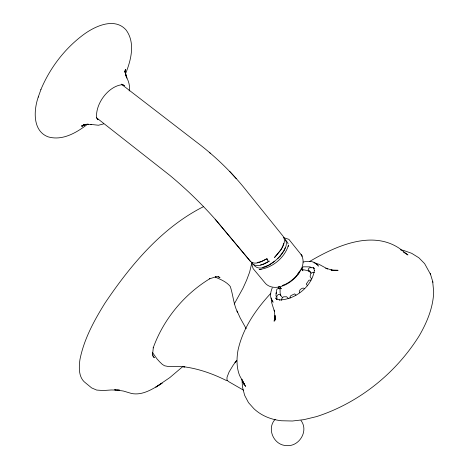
<?xml version="1.0" encoding="UTF-8"?>
<svg xmlns="http://www.w3.org/2000/svg" width="469" height="469" viewBox="0 0 469 469"><rect width="100%" height="100%" fill="white"/><g stroke="black" fill="none" stroke-linecap="round" stroke-linejoin="round"><path stroke-width="0.7" d="M281.635 300.359L281.851 298.419L283.511 296.813L286.623 296.76L288.212 298.331M280.093 287.585L280.104 293.002L280.814 295.652M252.269 262.921L252.099 265.489L253.184 268.678L265.724 283.727C279.841 297.106 311.539 270.402 300.981 254.427L288.869 239.331L283.481 237.607M275.092 315.895L275.309 320.093L274.271 310.232M271.311 297.962L271.498 302.112L274.4 311.375L274.259 310.109M276.212 292.644L275.96 295.968L276.857 297.07M125.053 72.396L125.317 69.893L125.358 72.425M276.094 293.705L276.874 289.191L278.363 288.447L279.688 288.875M278.393 286.536L278.269 287.638L279.131 288.752M129.186 90.98C130.347 85.809 128.442 80.756 126.091 76.218L126.865 78.071L125.54 73.44L126.003 75.861L125.317 71.265L125.346 72.49M125.082 72.273L125.411 69.523L125 71.452M251.859 262.74L249.619 272.167L246.606 280.186L243.001 288.159L234.201 304.041M275.039 315.291L274.131 321.242L274.588 319.237M288.148 246.542L288.47 245.246C284.654 257.856 272.213 268.092 259.123 269.493L261.104 269.399M283.112 245.193L283.598 243.282M38.3 96.919L38.224 97.142C33.698 110.115 32.42 130.927 48.084 136.831C62.541 141.122 76.969 132.493 87.967 123.875M124.942 72.191L125.44 70.356L125.03 71.675M40.873 89.661L40.938 89.479C49.937 68.023 64.546 48.817 83.201 34.87L83.376 34.741C94.72 26.317 114.336 16.978 125.944 29.823C135.723 42.79 130.968 60.542 125.329 74.272M38.224 97.142L40.938 89.479M272.266 287.89C270.238 292.357 269.487 298.319 273.081 302.229L271.434 298.864L271.727 299.861M285.14 247.79L283.938 250.557L280.011 256.133M282.103 247.444L282.86 245.756M299.621 271.053L299.116 272.167L299.826 271.035M281.851 248.007C280.779 250.933 266.726 266.369 280.55 250.323C283.651 246.067 286.635 239.372 282.109 234.998L247.573 192.108C232.653 173.014 215.165 156.066 195.778 141.538L121.272 84.115M298.712 273.292L299.245 272.448M300.488 270.513L301.204 269.376M299.498 271.557L297.639 274.476L298.173 273.632C294.854 278.029 290.551 281.699 285.615 284.155M275.209 419.327C266.369 428.484 273.673 445.116 286.113 445.55C298.988 447.233 309.059 430.976 300.992 420.535M234.893 362.789L236.751 360.362L233.175 365.199L229.083 371.964L227.037 377.228L226.949 379.82L228.262 381.391L243.534 390.196M277.607 258.665L280.245 255.898M270.754 293.395C255.716 309.581 242.561 328.681 237.935 350.619C236.546 358.926 236.476 367.585 239.6 375.528L245.522 386.397L242.93 381.678M182.705 366.652L169.825 377.586L155.849 387.107L162.139 383.126C153.181 388.772 142.746 395.689 131.631 393.497L123.294 391.017L114.641 389.809L116.036 389.897M253.623 264.727C259.973 273.116 272.014 263.607 277.636 258.648C282.713 253.788 290.569 243.757 283.622 237.455M274.629 261.274L268.837 265.108L262.746 267.394M309.347 261.643C334.942 246.477 371.589 229.54 399.535 248.459L407.936 254.954L403.334 252.082M267.025 258.648L261.274 261.573L257.164 262.534M203.575 206.612C161.846 227.623 130.716 264.95 105.009 303.074C94.105 320.626 83.939 339.204 79.923 359.682C78.856 367.655 78.423 377.803 85.733 383.056L91.666 387.927L96.661 390.073L103.239 390.525L111.294 389.974L119.519 390.12L117.426 389.991M84.783 124.543L81.5 126.061L85.464 124.443L82.098 125.534L85.85 124.578M285.029 284.472L282.162 285.609L283.393 285.129M103.59 123.898L98.478 125.241L90.851 124.414M260.512 264.932L263.379 264.1L269.282 261.081C264.463 264.188 255.511 268.831 251.484 262.353M303.08 262.077C307.77 260.811 313.708 260.77 317.208 264.657L315.696 263.537L316.628 264.024M85.768 124.537L83.664 124.889L88.324 124.361L86.02 124.308L91.619 124.432M331.982 270.39L338.096 270.291L331.173 269.98M227.653 380.646L226.164 380.418C212.65 373.682 198.205 368.552 183.168 366.688L184.839 366.905L177.634 366.348L167.966 366.447L164.578 365.767L162.368 364.425L159.589 361.769L156.998 358.896L152.325 352.283M311 280.011L308.942 280.216L306.263 284.015L307.517 285.814M302.03 269.487L307.353 270.537L309.2 271.445M400.52 249.871L403.293 250.323L411.671 253.313L418.84 257.762L424.615 263.619L430.524 274.312M314.464 272.524L312.295 272.442L310.519 273.814L310.144 276.733L311.381 278.604M313.943 262.792L318.932 264.258L327.585 268.972L325.885 268.262M331.085 270.068L333.518 270.549L326.002 268.233M215.294 277.15C220.665 279.401 226.509 281.822 230.267 286.471C233.122 294.942 233.492 304.223 237.59 312.395M218.114 276.563L220.014 277.542L218.05 276.792L215.547 276.739L216.027 276.745L209.514 278.832L209.907 278.668C184.159 294.286 163.341 319.495 153.216 347.881L153.31 347.453L152.63 354.148L152.531 353.673L153.117 356.065L154.307 357.777L152.513 355.566M313.427 268.01C311.639 266.996 308.784 267.219 308.168 269.523L309.118 271.176L310.044 271.891L309.182 270.842L311.041 273.022M304.434 288.546C302.839 286.577 297.792 290.774 299.638 292.627M122.978 84.678L124.432 85.757L122.18 84.602L122.52 84.672C108.392 85.804 95.072 104.159 96.673 117.936L96.514 117.625L97.98 119.8L97.611 119.495M309.393 271.387L309.118 271.176L310.331 272.108M96.637 117.866L169.825 175.353C185.994 188.802 201.207 203.476 215.171 219.211L250.516 261.468C255.242 265.489 262.054 261.374 266.615 258.935L267.992 260.559L267.869 260.225M209.754 152.783L210.317 153.257M285.527 240.034L287.644 242.643L288.113 244.003M236.306 178.712L229.816 171.531M295.945 295.136L294.69 293.87L290.815 295.658L290.129 296.707L290.006 298.132M301.121 268.18L302.517 269.763M277.009 299.609L275.625 298.02L276.81 299.04L276.569 298.853L279.835 300.025L279.518 299.967C295.54 299.621 312.108 286.283 314.406 270.261L314.406 270.595L313.503 267.4L314.5 268.796M302.118 269.833L302.992 270.842L301.485 268.977M311.058 267.957L310.144 266.867L303.162 266.808L302.271 268.092L302.487 269.464M249.35 260.072L215.171 219.211M249.649 260.436L250.516 261.468M279.366 286.442L281.283 288.746L280.45 287.702M318.041 265.712L318.357 266.105L316.897 264.264M267.271 258.97L267.529 259.293M246.184 328.722L240.157 317.888L237.062 311.023L237.414 311.938M282.367 297.44L279.864 294.462L278.498 294.35L276.874 295.845L276.833 299.169M242.139 380.142L244.255 384.85L243.534 382.194M432.67 281.371L433.696 291.824C433.198 307.424 427.089 322.144 419.397 335.499L419.274 335.716C395.754 373.371 358.844 402.977 316.499 416.613L303.953 419.644L292.427 421.01L281.511 420.757C271.328 419.696 261.444 415.798 253.928 408.722L248.482 402.619L244.654 395.349L242.479 387.113L241.969 379.198M430.225 273.333L432.963 282.332M242.59 380.095L242.831 382.001M84.866 124.578L82.011 126.272L84.836 124.607M301.655 255.347L301.127 254.626L302.2 256.191L301.655 255.347"/></g></svg>
